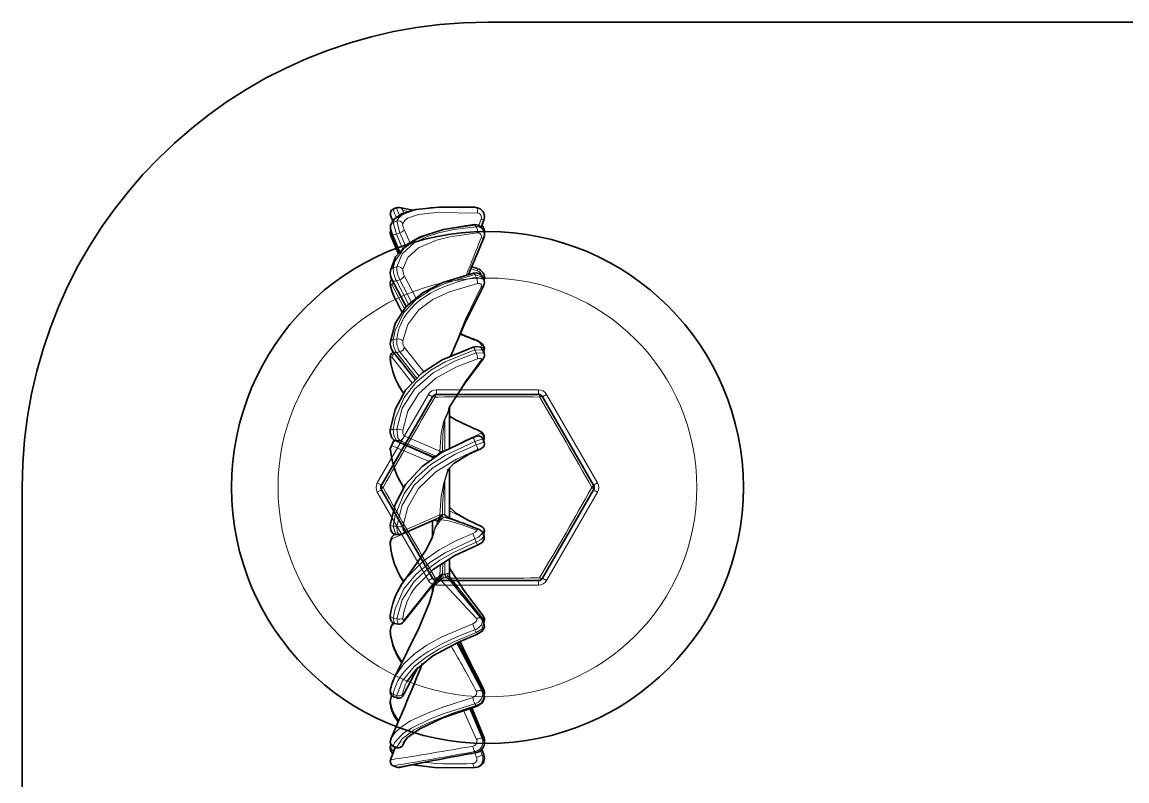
# Model space of a CAD drawing. Extents: x 145 to 857, y 42 to 790.
# Drawn here: x 392.41 to 404.28, y 356.69 to 364.84 of the extents above; entities that cross this region are included whole.
import ezdxf

# ---------------------------------------------------------------- set-up
doc = ezdxf.new("R2010")
doc.units = 0

msp = doc.modelspace()

# ---------------------------------------------------------------- linework, layer by layer
at = {"color": 7, "lineweight": 35}
for p, q in [((453.792, 364.839), (397.412, 364.839)), ((392.412, 359.839), (392.412, 294.079))]:
    msp.add_line(p, q, dxfattribs=at)
at = {"color": 7, "lineweight": 35, "ltscale": 0.001005}
for p, q in [((396.4, 362.831), (396.437, 362.846)), ((396.4, 356.848), (396.437, 356.833))]:
    msp.add_line(p, q, dxfattribs=at)
at = {"color": 7, "lineweight": 35, "ltscale": 0.00365}
msp.add_line((396.466, 362.848), (396.609, 362.818), dxfattribs=at)
at = {"color": 7, "lineweight": 13, "ltscale": 0.001428}
msp.add_line((396.502, 362.818), (396.557, 362.804), dxfattribs=at)
at = {"color": 7, "lineweight": 35, "ltscale": 0.000674667}
for p, q in [((397.303, 362.844), (397.276, 362.849)), ((397.303, 356.834), (397.276, 356.829))]:
    msp.add_line(p, q, dxfattribs=at)
at = {"color": 7, "lineweight": 13, "ltscale": 0.000369635}
msp.add_line((397.292, 362.844), (397.278, 362.849), dxfattribs=at)
at = {"color": 7, "lineweight": 13, "ltscale": 0.000626487}
msp.add_line((397.303, 362.844), (397.278, 362.849), dxfattribs=at)
at = {"color": 7, "lineweight": 13, "ltscale": 0.000619}
msp.add_line((397.292, 362.844), (397.316, 362.839), dxfattribs=at)
at = {"color": 7, "lineweight": 35, "ltscale": 0.000395483}
msp.add_line((397.316, 362.839), (397.301, 362.845), dxfattribs=at)
at = {"color": 7, "lineweight": 13, "ltscale": 0.000859396}
msp.add_line((396.419, 362.731), (396.387, 362.718), dxfattribs=at)
at = {"color": 7, "lineweight": 35, "ltscale": 0.000423181}
msp.add_line((396.393, 362.703), (396.387, 362.718), dxfattribs=at)
at = {"color": 7, "lineweight": 13, "ltscale": 0.000999216}
for p, q in [((396.4, 362.687), (396.437, 362.701)), ((397.292, 360.296), (397.278, 360.334))]:
    msp.add_line(p, q, dxfattribs=at)
at = {"color": 7, "lineweight": 13, "ltscale": 0.003224}
msp.add_line((396.434, 362.562), (396.4, 362.687), dxfattribs=at)
at = {"color": 7, "lineweight": 13, "ltscale": 0.003227}
msp.add_line((396.437, 362.701), (396.471, 362.576), dxfattribs=at)
at = {"color": 7, "lineweight": 13, "ltscale": 0.000554898}
msp.add_line((397.292, 362.64), (397.278, 362.658), dxfattribs=at)
at = {"color": 7, "lineweight": 13, "ltscale": 0.001806}
msp.add_line((397.344, 362.721), (397.318, 362.654), dxfattribs=at)
at = {"color": 7, "lineweight": 13, "ltscale": 0.000781057}
msp.add_line((397.344, 362.721), (397.373, 362.71), dxfattribs=at)
at = {"color": 7, "lineweight": 35, "ltscale": 0.002003}
msp.add_line((397.344, 362.635), (397.373, 362.71), dxfattribs=at)
at = {"color": 7, "lineweight": 35, "ltscale": 0.000627399}
for p, q in [((396.37, 362.558), (396.378, 362.534)), ((396.37, 357.121), (396.378, 357.144))]:
    msp.add_line(p, q, dxfattribs=at)
at = {"color": 7, "lineweight": 13, "ltscale": 0.000491296}
msp.add_line((396.378, 362.534), (396.372, 362.553), dxfattribs=at)
at = {"color": 7, "lineweight": 35, "ltscale": 0.004772}
msp.add_line((396.378, 362.534), (396.453, 362.358), dxfattribs=at)
at = {"color": 7, "lineweight": 35, "ltscale": 0.005026}
msp.add_line((396.466, 362.375), (396.388, 362.56), dxfattribs=at)
at = {"color": 7, "lineweight": 13, "ltscale": 0.00099235}
msp.add_line((396.434, 362.562), (396.471, 362.576), dxfattribs=at)
at = {"color": 7, "lineweight": 13, "ltscale": 0.004174}
msp.add_line((396.499, 362.408), (396.434, 362.562), dxfattribs=at)
at = {"color": 7, "lineweight": 13, "ltscale": 0.003804}
msp.add_line((396.471, 362.576), (396.53, 362.436), dxfattribs=at)
at = {"color": 7, "lineweight": 13, "ltscale": 0.003803}
msp.add_line((396.517, 362.61), (396.577, 362.47), dxfattribs=at)
at = {"color": 7, "lineweight": 35, "ltscale": 0.00055227}
msp.add_line((397.362, 362.613), (397.348, 362.63), dxfattribs=at)
at = {"color": 7, "lineweight": 13, "ltscale": 0.004443}
msp.add_line((396.457, 362.363), (396.387, 362.527), dxfattribs=at)
at = {"color": 7, "lineweight": 35, "ltscale": 0.010645}
msp.add_line((397.21, 362.128), (397.372, 362.522), dxfattribs=at)
at = {"color": 7, "lineweight": 13, "ltscale": 0.000979767}
msp.add_line((396.4, 362.199), (396.437, 362.21), dxfattribs=at)
at = {"color": 7, "lineweight": 13, "ltscale": 0.001851}
msp.add_line((397.235, 362.189), (397.306, 362.167), dxfattribs=at)
at = {"color": 7, "lineweight": 35, "ltscale": 0.001541}
msp.add_line((397.243, 362.208), (397.302, 362.19), dxfattribs=at)
at = {"color": 7, "lineweight": 35, "ltscale": 0.008072}
msp.add_line((396.539, 361.782), (396.389, 362.068), dxfattribs=at)
at = {"color": 7, "lineweight": 13, "ltscale": 0.000971989}
msp.add_line((396.434, 362.059), (396.471, 362.07), dxfattribs=at)
at = {"color": 7, "lineweight": 13, "ltscale": 0.007057}
msp.add_line((396.564, 361.809), (396.434, 362.059), dxfattribs=at)
at = {"color": 7, "lineweight": 13, "ltscale": 0.006597}
msp.add_line((396.471, 362.07), (396.593, 361.836), dxfattribs=at)
at = {"color": 7, "lineweight": 13, "ltscale": 0.00671}
msp.add_line((396.517, 362.115), (396.641, 361.877), dxfattribs=at)
at = {"color": 7, "lineweight": 13, "ltscale": 0.000773163}
msp.add_line((397.292, 362.099), (397.278, 362.126), dxfattribs=at)
at = {"color": 7, "lineweight": 13, "ltscale": 0.00214}
msp.add_line((397.36, 362.1), (397.278, 362.126), dxfattribs=at)
at = {"color": 7, "lineweight": 13, "ltscale": 0.002108}
for p, q in [((397.292, 362.099), (397.373, 362.074)), ((397.362, 361.316), (397.278, 361.319))]:
    msp.add_line(p, q, dxfattribs=at)
at = {"color": 7, "lineweight": 35, "ltscale": 0.000772135}
msp.add_line((397.373, 362.074), (397.359, 362.102), dxfattribs=at)
at = {"color": 7, "lineweight": 13, "ltscale": 0.000243918}
msp.add_line((396.369, 362.022), (396.372, 362.012), dxfattribs=at)
at = {"color": 7, "lineweight": 13, "ltscale": 0.007117}
msp.add_line((396.519, 361.759), (396.387, 362.011), dxfattribs=at)
at = {"color": 7, "lineweight": 35, "ltscale": 0.004014}
msp.add_line((396.419, 361.868), (396.492, 361.725), dxfattribs=at)
at = {"color": 7, "lineweight": 13, "ltscale": 0.000956129}
msp.add_line((396.4, 361.426), (396.437, 361.434), dxfattribs=at)
at = {"color": 7, "lineweight": 13, "ltscale": 0.00846}
msp.add_line((396.517, 361.346), (396.729, 361.082), dxfattribs=at)
at = {"color": 7, "lineweight": 13, "ltscale": 0.000248424}
msp.add_line((397.306, 361.407), (397.305, 361.417), dxfattribs=at)
at = {"color": 7, "lineweight": 13, "ltscale": 0.000271475}
msp.add_line((397.344, 361.353), (397.337, 361.344), dxfattribs=at)
at = {"color": 7, "lineweight": 13, "ltscale": 0.00856}
msp.add_line((396.601, 360.966), (396.387, 361.234), dxfattribs=at)
at = {"color": 7, "lineweight": 35, "ltscale": 0.009608}
msp.add_line((396.634, 361), (396.394, 361.3), dxfattribs=at)
at = {"color": 7, "lineweight": 13, "ltscale": 0.000948626}
msp.add_line((396.434, 361.288), (396.471, 361.295), dxfattribs=at)
at = {"color": 7, "lineweight": 13, "ltscale": 0.008694}
for p, q in [((396.651, 361.016), (396.434, 361.288)), ((397.37, 357.147), (397.235, 357.468))]:
    msp.add_line(p, q, dxfattribs=at)
at = {"color": 7, "lineweight": 13, "ltscale": 0.008201}
msp.add_line((396.471, 361.295), (396.676, 361.039), dxfattribs=at)
at = {"color": 7, "lineweight": 13, "ltscale": 0.000933072}
msp.add_line((397.292, 361.285), (397.278, 361.319), dxfattribs=at)
at = {"color": 7, "lineweight": 13, "ltscale": 0.0021}
msp.add_line((397.292, 361.285), (397.376, 361.281), dxfattribs=at)
at = {"color": 7, "lineweight": 35, "ltscale": 0.000933081}
msp.add_line((397.376, 361.281), (397.362, 361.316), dxfattribs=at)
at = {"color": 7, "lineweight": 13, "ltscale": 0.000203476}
msp.add_line((397.374, 361.298), (397.37, 361.291), dxfattribs=at)
at = {"color": 7, "lineweight": 13, "ltscale": 0.000198975}
msp.add_line((396.368, 361.217), (396.372, 361.21), dxfattribs=at)
at = {"color": 7, "lineweight": 35, "ltscale": 0.000945436}
msp.add_line((396.51, 360.852), (396.489, 360.883), dxfattribs=at)
at = {"color": 7, "lineweight": 13, "ltscale": 0.027424}
for p, q in [((397.96, 360.889), (396.863, 360.889)), ((398.596, 359.889), (398.047, 360.839)), ((396.228, 359.789), (396.777, 358.839)), ((396.863, 358.789), (397.96, 358.789))]:
    msp.add_line(p, q, dxfattribs=at)
at = {"color": 7, "lineweight": 13, "ltscale": 0.00125}
for p, q in [((396.863, 360.889), (396.863, 360.839)), ((397.96, 360.889), (397.96, 360.839)), ((396.777, 360.839), (396.82, 360.814)), ((398.047, 360.839), (398.004, 360.814)), ((398.596, 359.889), (398.552, 359.864)), ((398.596, 359.789), (398.552, 359.814)), ((396.777, 358.839), (396.82, 358.864)), ((398.047, 358.839), (398.004, 358.864)), ((396.863, 358.789), (396.863, 358.839)), ((397.96, 358.789), (397.96, 358.839))]:
    msp.add_line(p, q, dxfattribs=at)
at = {"color": 7, "lineweight": 13, "ltscale": 0.027423}
msp.add_line((396.777, 360.839), (396.228, 359.889), dxfattribs=at)
at = {"color": 7, "lineweight": 35, "ltscale": 0.027424}
for p, q in [((396.82, 360.814), (396.272, 359.864)), ((397.96, 360.839), (396.863, 360.839)), ((398.552, 359.864), (398.004, 360.814)), ((396.272, 359.814), (396.82, 358.864)), ((398.004, 358.864), (398.552, 359.814)), ((396.863, 358.839), (397.96, 358.839))]:
    msp.add_line(p, q, dxfattribs=at)
at = {"color": 7, "lineweight": 13, "ltscale": 0.000750771}
msp.add_line((396.881, 360.811), (396.851, 360.811), dxfattribs=at)
at = {"color": 7, "lineweight": 35, "ltscale": 0.000834494}
msp.add_line((397.011, 360.716), (396.998, 360.685), dxfattribs=at)
at = {"color": 7, "lineweight": 13, "ltscale": 0.00035131}
msp.add_line((397, 360.672), (397.002, 360.686), dxfattribs=at)
at = {"color": 7, "lineweight": 13, "ltscale": 0.010281}
msp.add_line((397, 360.672), (397, 360.261), dxfattribs=at)
at = {"color": 7, "lineweight": 13, "ltscale": 0.000285926}
msp.add_line((397.002, 360.686), (397.003, 360.697), dxfattribs=at)
at = {"color": 7, "lineweight": 35, "ltscale": 0.010885}
msp.add_line((397.003, 360.698), (397.003, 360.262), dxfattribs=at)
at = {"color": 7, "lineweight": 13, "ltscale": 0.000247592}
msp.add_line((396.955, 360.571), (396.953, 360.58), dxfattribs=at)
at = {"color": 7, "lineweight": 13, "ltscale": 0.008352}
msp.add_line((396.955, 360.237), (396.955, 360.571), dxfattribs=at)
at = {"color": 7, "lineweight": 13, "ltscale": 0.000939231}
msp.add_line((396.4, 360.463), (396.437, 360.466), dxfattribs=at)
at = {"color": 7, "lineweight": 13, "ltscale": 0.00538}
msp.add_line((397.344, 360.422), (397.148, 360.332), dxfattribs=at)
at = {"color": 7, "lineweight": 13, "ltscale": 5.12591e-05}
msp.add_line((397.306, 360.457), (397.306, 360.459), dxfattribs=at)
at = {"color": 7, "lineweight": 13, "ltscale": 0.010627}
msp.add_line((396.777, 360.12), (396.387, 360.288), dxfattribs=at)
at = {"color": 7, "lineweight": 35, "ltscale": 0.011066}
msp.add_line((396.819, 360.169), (396.414, 360.346), dxfattribs=at)
at = {"color": 7, "lineweight": 13, "ltscale": 0.000932938}
msp.add_line((396.434, 360.342), (396.471, 360.345), dxfattribs=at)
at = {"color": 7, "lineweight": 13, "ltscale": 0.010741}
msp.add_line((396.827, 360.171), (396.434, 360.342), dxfattribs=at)
at = {"color": 7, "lineweight": 13, "ltscale": 0.010385}
msp.add_line((396.471, 360.345), (396.852, 360.179), dxfattribs=at)
at = {"color": 7, "lineweight": 13, "ltscale": 0.010457}
msp.add_line((396.517, 360.395), (396.901, 360.23), dxfattribs=at)
at = {"color": 7, "lineweight": 35, "ltscale": 0.00099944}
msp.add_line((397.377, 360.324), (397.363, 360.361), dxfattribs=at)
at = {"color": 7, "lineweight": 13, "ltscale": 0.000111007}
msp.add_line((397.37, 360.357), (397.366, 360.355), dxfattribs=at)
at = {"color": 7, "lineweight": 13, "ltscale": 0.000229047}
msp.add_line((397.376, 360.363), (397.37, 360.357), dxfattribs=at)
at = {"color": 7, "lineweight": 35, "ltscale": 0.000477376}
msp.add_line((397.376, 360.363), (397.37, 360.345), dxfattribs=at)
at = {"color": 7, "lineweight": 13, "ltscale": 0.000104956}
msp.add_line((396.368, 360.244), (396.372, 360.242), dxfattribs=at)
at = {"color": 7, "lineweight": 35, "ltscale": 0.000293652}
msp.add_line((396.823, 360.158), (396.819, 360.169), dxfattribs=at)
at = {"color": 7, "lineweight": 13, "ltscale": 0.000432103}
msp.add_line((396.844, 360.177), (396.827, 360.171), dxfattribs=at)
at = {"color": 7, "lineweight": 13, "ltscale": 0.000207301}
msp.add_line((396.844, 360.177), (396.852, 360.179), dxfattribs=at)
at = {"color": 7, "lineweight": 13, "ltscale": 0.000267975}
msp.add_line((396.854, 360.174), (396.844, 360.177), dxfattribs=at)
at = {"color": 7, "lineweight": 13, "ltscale": 0.000188225}
msp.add_line((396.901, 360.23), (396.9, 360.222), dxfattribs=at)
at = {"color": 7, "lineweight": 13, "ltscale": 0.000605574}
msp.add_line((396.923, 360.215), (396.9, 360.222), dxfattribs=at)
at = {"color": 7, "lineweight": 35, "ltscale": 0.000196077}
msp.add_line((396.923, 360.215), (396.928, 360.221), dxfattribs=at)
at = {"color": 7, "lineweight": 35, "ltscale": 0.000117493}
msp.add_line((396.928, 360.226), (396.928, 360.23), dxfattribs=at)
at = {"color": 7, "lineweight": 35, "ltscale": 0.000106812}
msp.add_line((396.928, 360.221), (396.928, 360.226), dxfattribs=at)
at = {"color": 7, "lineweight": 13, "ltscale": 0.000232705}
msp.add_line((396.928, 360.221), (396.936, 360.225), dxfattribs=at)
at = {"color": 7, "lineweight": 13, "ltscale": 0.003695}
msp.add_line((397.344, 360.258), (397.21, 360.194), dxfattribs=at)
at = {"color": 7, "lineweight": 35, "ltscale": 0.003699}
for p, q in [((397.347, 360.259), (397.213, 360.196)), ((397.347, 359.419), (397.213, 359.483))]:
    msp.add_line(p, q, dxfattribs=at)
at = {"color": 7, "lineweight": 35, "ltscale": 5.56946e-05}
msp.add_line((396.823, 360.158), (396.823, 360.156), dxfattribs=at)
at = {"color": 7, "lineweight": 13, "ltscale": 4.58018e-05}
msp.add_line((396.823, 360.158), (396.823, 360.156), dxfattribs=at)
at = {"color": 7, "lineweight": 13, "ltscale": 0.013543}
msp.add_line((397, 360.048), (397, 359.506), dxfattribs=at)
at = {"color": 7, "lineweight": 35, "ltscale": 0.013218}
msp.add_line((397.003, 360.051), (397.003, 359.523), dxfattribs=at)
at = {"color": 7, "lineweight": 13, "ltscale": 0.000191407}
msp.add_line((396.955, 359.915), (396.953, 359.922), dxfattribs=at)
at = {"color": 7, "lineweight": 13, "ltscale": 0.001249}
for p, q in [((396.228, 359.889), (396.272, 359.864)), ((396.228, 359.789), (396.272, 359.814))]:
    msp.add_line(p, q, dxfattribs=at)
at = {"color": 7, "lineweight": 13, "ltscale": 0.009286}
msp.add_line((396.955, 359.543), (396.955, 359.915), dxfattribs=at)
at = {"color": 7, "lineweight": 13, "ltscale": 0.027425}
msp.add_line((398.047, 358.839), (398.596, 359.789), dxfattribs=at)
at = {"color": 7, "lineweight": 13, "ltscale": 0.00068746}
msp.add_line((396.929, 359.549), (396.929, 359.576), dxfattribs=at)
at = {"color": 7, "lineweight": 13, "ltscale": 0.011848}
msp.add_line((396.821, 359.479), (396.387, 359.288), dxfattribs=at)
at = {"color": 7, "lineweight": 35, "ltscale": 0.010312}
msp.add_line((396.491, 359.337), (396.869, 359.501), dxfattribs=at)
at = {"color": 7, "lineweight": 13, "ltscale": 0.01049}
msp.add_line((396.517, 359.377), (396.901, 359.546), dxfattribs=at)
at = {"color": 7, "lineweight": 13, "ltscale": 7.28797e-05}
msp.add_line((396.823, 359.481), (396.821, 359.479), dxfattribs=at)
at = {"color": 7, "lineweight": 13, "ltscale": 0.004324}
msp.add_line((396.821, 359.479), (396.821, 359.306), dxfattribs=at)
at = {"color": 7, "lineweight": 35, "ltscale": 0.004278}
msp.add_line((396.823, 359.481), (396.823, 359.31), dxfattribs=at)
at = {"color": 7, "lineweight": 13, "ltscale": 0.004177}
msp.add_line((396.826, 359.483), (396.826, 359.316), dxfattribs=at)
at = {"color": 7, "lineweight": 13, "ltscale": 0.000407916}
msp.add_line((396.855, 359.48), (396.841, 359.489), dxfattribs=at)
at = {"color": 7, "lineweight": 13, "ltscale": 0.000347523}
msp.add_line((396.855, 359.48), (396.851, 359.494), dxfattribs=at)
at = {"color": 7, "lineweight": 13, "ltscale": 0.000432369}
msp.add_line((396.871, 359.474), (396.855, 359.48), dxfattribs=at)
at = {"color": 7, "lineweight": 13, "ltscale": 0.000430747}
msp.add_line((396.88, 359.508), (396.865, 359.5), dxfattribs=at)
at = {"color": 7, "lineweight": 13, "ltscale": 0.001405}
msp.add_line((396.871, 359.436), (396.903, 359.482), dxfattribs=at)
at = {"color": 7, "lineweight": 13, "ltscale": 0.000605774}
msp.add_line((396.871, 359.474), (396.871, 359.45), dxfattribs=at)
at = {"color": 7, "lineweight": 13, "ltscale": 0.000103067}
msp.add_line((396.871, 359.474), (396.875, 359.473), dxfattribs=at)
at = {"color": 7, "lineweight": 13, "ltscale": 0.000611845}
msp.add_line((396.871, 359.45), (396.879, 359.473), dxfattribs=at)
at = {"color": 7, "lineweight": 13, "ltscale": 0.000341798}
msp.add_line((396.871, 359.45), (396.871, 359.436), dxfattribs=at)
at = {"color": 7, "lineweight": 13, "ltscale": 9.53705e-05}
msp.add_line((396.879, 359.473), (396.875, 359.473), dxfattribs=at)
at = {"color": 7, "lineweight": 35, "ltscale": 0.000663224}
msp.add_line((396.893, 359.496), (396.879, 359.473), dxfattribs=at)
at = {"color": 7, "lineweight": 13, "ltscale": 0.000449459}
msp.add_line((396.893, 359.496), (396.88, 359.508), dxfattribs=at)
at = {"color": 7, "lineweight": 35, "ltscale": 0.00022967}
msp.add_line((396.893, 359.496), (396.898, 359.504), dxfattribs=at)
at = {"color": 7, "lineweight": 35, "ltscale": 0.000377645}
msp.add_line((396.907, 359.517), (396.898, 359.504), dxfattribs=at)
at = {"color": 7, "lineweight": 13, "ltscale": 0.000428745}
msp.add_line((396.898, 359.504), (396.909, 359.491), dxfattribs=at)
at = {"color": 7, "lineweight": 13, "ltscale": 0.000192014}
msp.add_line((396.901, 359.546), (396.9, 359.539), dxfattribs=at)
at = {"color": 7, "lineweight": 13, "ltscale": 0.000574583}
msp.add_line((396.923, 359.537), (396.9, 359.539), dxfattribs=at)
at = {"color": 7, "lineweight": 13, "ltscale": 0.000683704}
msp.add_line((396.929, 359.549), (396.901, 359.546), dxfattribs=at)
at = {"color": 7, "lineweight": 13, "ltscale": 0.000257942}
msp.add_line((396.903, 359.482), (396.909, 359.491), dxfattribs=at)
at = {"color": 7, "lineweight": 35, "ltscale": 0.000665103}
msp.add_line((396.923, 359.537), (396.907, 359.517), dxfattribs=at)
at = {"color": 7, "lineweight": 13, "ltscale": 0.000487671}
msp.add_line((396.907, 359.517), (396.919, 359.501), dxfattribs=at)
at = {"color": 7, "lineweight": 13, "ltscale": 0.00034535}
msp.add_line((396.909, 359.491), (396.919, 359.501), dxfattribs=at)
at = {"color": 7, "lineweight": 35, "ltscale": 0.000199747}
msp.add_line((396.923, 359.537), (396.928, 359.544), dxfattribs=at)
at = {"color": 7, "lineweight": 35, "ltscale": 0.000108337}
msp.add_line((396.928, 359.544), (396.928, 359.549), dxfattribs=at)
at = {"color": 7, "lineweight": 13, "ltscale": 0.000841533}
msp.add_line((396.928, 359.544), (396.938, 359.512), dxfattribs=at)
at = {"color": 7, "lineweight": 13, "ltscale": 0.000137757}
msp.add_line((396.955, 359.543), (396.96, 359.54), dxfattribs=at)
at = {"color": 7, "lineweight": 13, "ltscale": 0.000566556}
msp.add_line((396.96, 359.54), (396.979, 359.528), dxfattribs=at)
at = {"color": 7, "lineweight": 13, "ltscale": 0.000342978}
msp.add_line((397, 359.506), (396.993, 359.518), dxfattribs=at)
at = {"color": 7, "lineweight": 35, "ltscale": 0.000431824}
msp.add_line((397.003, 359.523), (397.003, 359.505), dxfattribs=at)
at = {"color": 7, "lineweight": 13, "ltscale": 0.000937521}
msp.add_line((396.4, 359.424), (396.437, 359.422), dxfattribs=at)
at = {"color": 7, "lineweight": 13, "ltscale": 0.002317}
msp.add_line((396.426, 359.335), (396.4, 359.424), dxfattribs=at)
at = {"color": 7, "lineweight": 35, "ltscale": 0.000162993}
msp.add_line((396.42, 359.335), (396.414, 359.333), dxfattribs=at)
at = {"color": 7, "lineweight": 35, "ltscale": 0.000923752}
msp.add_line((396.427, 359.335), (396.464, 359.332), dxfattribs=at)
at = {"color": 7, "lineweight": 13, "ltscale": 0.001549}
msp.add_line((397.278, 359.288), (397.256, 359.346), dxfattribs=at)
at = {"color": 7, "lineweight": 13, "ltscale": 0.000421961}
msp.add_line((397.37, 359.359), (397.354, 359.366), dxfattribs=at)
at = {"color": 7, "lineweight": 35, "ltscale": 0.000960116}
msp.add_line((397.376, 359.316), (397.363, 359.352), dxfattribs=at)
at = {"color": 7, "lineweight": 13, "ltscale": 0.000345216}
msp.add_line((397.37, 359.359), (397.365, 359.346), dxfattribs=at)
at = {"color": 7, "lineweight": 13, "ltscale": 0.000213412}
msp.add_line((397.377, 359.355), (397.37, 359.359), dxfattribs=at)
at = {"color": 7, "lineweight": 35, "ltscale": 0.000540622}
msp.add_line((397.377, 359.355), (397.37, 359.335), dxfattribs=at)
at = {"color": 7, "lineweight": 13, "ltscale": 0.000133645}
msp.add_line((396.368, 359.221), (396.372, 359.225), dxfattribs=at)
at = {"color": 7, "lineweight": 13, "ltscale": 0.000960016}
msp.add_line((397.292, 359.253), (397.278, 359.288), dxfattribs=at)
at = {"color": 7, "lineweight": 13, "ltscale": 0.000900414}
msp.add_line((397.306, 359.219), (397.292, 359.253), dxfattribs=at)
at = {"color": 7, "lineweight": 13, "ltscale": 0.002903}
msp.add_line((396.901, 358.898), (396.907, 359.014), dxfattribs=at)
at = {"color": 7, "lineweight": 13, "ltscale": 0.002486}
msp.add_line((396.929, 358.931), (396.932, 359.03), dxfattribs=at)
at = {"color": 7, "lineweight": 13, "ltscale": 0.003419}
msp.add_line((396.955, 358.908), (396.955, 359.045), dxfattribs=at)
at = {"color": 7, "lineweight": 13, "ltscale": 0.004079}
msp.add_line((397, 359.072), (397, 358.909), dxfattribs=at)
at = {"color": 7, "lineweight": 35, "ltscale": 0.003647}
msp.add_line((397.003, 359.073), (397.003, 358.928), dxfattribs=at)
at = {"color": 7, "lineweight": 35, "ltscale": 0.000523003}
msp.add_line((397.011, 358.962), (397.003, 358.981), dxfattribs=at)
at = {"color": 7, "lineweight": 13, "ltscale": 0.000437092}
msp.add_line((397.011, 358.962), (397.004, 358.978), dxfattribs=at)
at = {"color": 7, "lineweight": 35, "ltscale": 0.002024}
msp.add_line((396.535, 358.862), (396.489, 358.795), dxfattribs=at)
at = {"color": 7, "lineweight": 35, "ltscale": 0.01531}
msp.add_line((396.51, 358.395), (396.892, 358.874), dxfattribs=at)
at = {"color": 7, "lineweight": 13, "ltscale": 0.015423}
msp.add_line((396.517, 358.415), (396.901, 358.898), dxfattribs=at)
at = {"color": 7, "lineweight": 13, "ltscale": 0.00025201}
msp.add_line((396.893, 358.859), (396.885, 358.865), dxfattribs=at)
at = {"color": 7, "lineweight": 35, "ltscale": 0.000200634}
msp.add_line((396.893, 358.86), (396.898, 358.867), dxfattribs=at)
at = {"color": 7, "lineweight": 35, "ltscale": 0.000345433}
msp.add_line((396.907, 358.877), (396.898, 358.867), dxfattribs=at)
at = {"color": 7, "lineweight": 13, "ltscale": 0.000172325}
msp.add_line((396.901, 358.898), (396.9, 358.891), dxfattribs=at)
at = {"color": 7, "lineweight": 35, "ltscale": 0.000634548}
msp.add_line((396.923, 358.897), (396.907, 358.877), dxfattribs=at)
at = {"color": 7, "lineweight": 13, "ltscale": 0.000304673}
msp.add_line((396.909, 358.848), (396.919, 358.856), dxfattribs=at)
at = {"color": 7, "lineweight": 35, "ltscale": 0.000187668}
msp.add_line((396.923, 358.897), (396.928, 358.902), dxfattribs=at)
at = {"color": 7, "lineweight": 35, "ltscale": 0.000154114}
msp.add_line((396.928, 358.907), (396.928, 358.913), dxfattribs=at)
at = {"color": 7, "lineweight": 35, "ltscale": 9.53674e-05}
msp.add_line((396.928, 358.903), (396.928, 358.907), dxfattribs=at)
at = {"color": 7, "lineweight": 13, "ltscale": 0.000458567}
msp.add_line((396.929, 358.913), (396.929, 358.931), dxfattribs=at)
at = {"color": 7, "lineweight": 13, "ltscale": 0.000116772}
msp.add_line((396.955, 358.908), (396.96, 358.909), dxfattribs=at)
at = {"color": 7, "lineweight": 13, "ltscale": 0.000494823}
msp.add_line((396.96, 358.909), (396.979, 358.913), dxfattribs=at)
at = {"color": 7, "lineweight": 13, "ltscale": 6.37408e-05}
msp.add_line((396.971, 358.875), (396.972, 358.877), dxfattribs=at)
at = {"color": 7, "lineweight": 13, "ltscale": 0.000516212}
msp.add_line((396.972, 358.877), (396.993, 358.882), dxfattribs=at)
at = {"color": 7, "lineweight": 13, "ltscale": 0.000217315}
msp.add_line((397, 358.909), (396.993, 358.913), dxfattribs=at)
at = {"color": 7, "lineweight": 13, "ltscale": 0.000202012}
msp.add_line((396.993, 358.882), (396.999, 358.887), dxfattribs=at)
at = {"color": 7, "lineweight": 13, "ltscale": 8.26584e-05}
msp.add_line((397.002, 358.886), (396.999, 358.887), dxfattribs=at)
at = {"color": 7, "lineweight": 13, "ltscale": 0.014865}
msp.add_line((397.37, 358.42), (397.002, 358.887), dxfattribs=at)
at = {"color": 7, "lineweight": 13, "ltscale": 4.8852e-05}
msp.add_line((397.003, 358.885), (397.002, 358.886), dxfattribs=at)
at = {"color": 7, "lineweight": 35, "ltscale": 0.001057}
msp.add_line((397.003, 358.928), (397.003, 358.885), dxfattribs=at)
at = {"color": 7, "lineweight": 13, "ltscale": 0.000750001}
msp.add_line((397.943, 358.867), (397.973, 358.868), dxfattribs=at)
at = {"color": 7, "lineweight": 13, "ltscale": 0.002006}
msp.add_line((396.821, 358.786), (396.822, 358.706), dxfattribs=at)
at = {"color": 7, "lineweight": 35, "ltscale": 0.001897}
msp.add_line((396.823, 358.787), (396.823, 358.711), dxfattribs=at)
at = {"color": 7, "lineweight": 13, "ltscale": 0.000791498}
msp.add_line((396.824, 358.714), (396.826, 358.745), dxfattribs=at)
at = {"color": 7, "lineweight": 13, "ltscale": 0.001141}
msp.add_line((396.826, 358.791), (396.826, 358.745), dxfattribs=at)
at = {"color": 7, "lineweight": 13, "ltscale": 0.000527191}
msp.add_line((396.871, 358.847), (396.871, 358.826), dxfattribs=at)
at = {"color": 7, "lineweight": 13, "ltscale": 0.000126201}
msp.add_line((396.871, 358.847), (396.875, 358.844), dxfattribs=at)
at = {"color": 7, "lineweight": 13, "ltscale": 0.00046008}
msp.add_line((396.871, 358.826), (396.879, 358.843), dxfattribs=at)
at = {"color": 7, "lineweight": 13, "ltscale": 0.000378419}
msp.add_line((396.871, 358.826), (396.871, 358.811), dxfattribs=at)
at = {"color": 7, "lineweight": 13, "ltscale": 0.000101103}
msp.add_line((396.879, 358.843), (396.875, 358.844), dxfattribs=at)
at = {"color": 7, "lineweight": 13, "ltscale": 0.000227821}
msp.add_line((396.903, 358.841), (396.909, 358.848), dxfattribs=at)
at = {"color": 7, "lineweight": 13, "ltscale": 0.014236}
msp.add_line((396.909, 358.848), (397.295, 358.43), dxfattribs=at)
at = {"color": 7, "lineweight": 35, "ltscale": 0.009516}
msp.add_line((397.11, 358.718), (397.351, 358.424), dxfattribs=at)
at = {"color": 7, "lineweight": 13, "ltscale": 0.000830128}
msp.add_line((396.408, 358.381), (396.387, 358.355), dxfattribs=at)
at = {"color": 7, "lineweight": 35, "ltscale": 0.000198745}
msp.add_line((396.399, 358.384), (396.394, 358.378), dxfattribs=at)
at = {"color": 7, "lineweight": 13, "ltscale": 0.000951874}
msp.add_line((396.4, 358.435), (396.437, 358.428), dxfattribs=at)
at = {"color": 7, "lineweight": 13, "ltscale": 0.001444}
msp.add_line((396.414, 358.379), (396.4, 358.435), dxfattribs=at)
at = {"color": 7, "lineweight": 35, "ltscale": 0.000950871}
msp.add_line((396.414, 358.379), (396.452, 358.372), dxfattribs=at)
at = {"color": 7, "lineweight": 13, "ltscale": 0.001454}
msp.add_line((396.437, 358.428), (396.452, 358.372), dxfattribs=at)
at = {"color": 7, "lineweight": 35, "ltscale": 0.00041415}
msp.add_line((397.351, 358.424), (397.36, 358.41), dxfattribs=at)
at = {"color": 7, "lineweight": 35, "ltscale": 0.000822419}
msp.add_line((397.374, 358.38), (397.36, 358.41), dxfattribs=at)
at = {"color": 7, "lineweight": 13, "ltscale": 0.000435655}
msp.add_line((397.37, 358.42), (397.363, 358.404), dxfattribs=at)
at = {"color": 7, "lineweight": 35, "ltscale": 0.000306869}
msp.add_line((397.376, 358.398), (397.372, 358.386), dxfattribs=at)
at = {"color": 7, "lineweight": 13, "ltscale": 0.000822539}
msp.add_line((397.292, 358.28), (397.278, 358.309), dxfattribs=at)
at = {"color": 7, "lineweight": 13, "ltscale": 0.014736}
msp.add_line((397.078, 358.168), (397.356, 357.648), dxfattribs=at)
at = {"color": 7, "lineweight": 13, "ltscale": 0.014786}
msp.add_line((397.37, 357.652), (397.1, 358.178), dxfattribs=at)
at = {"color": 7, "lineweight": 35, "ltscale": 0.008068}
msp.add_line((396.515, 357.617), (396.664, 357.903), dxfattribs=at)
at = {"color": 7, "lineweight": 13, "ltscale": 0.00775}
msp.add_line((396.517, 357.625), (396.66, 357.9), dxfattribs=at)
at = {"color": 7, "lineweight": 13, "ltscale": 0.000975159}
msp.add_line((396.4, 357.615), (396.437, 357.604), dxfattribs=at)
at = {"color": 7, "lineweight": 35, "ltscale": 0.0009744}
msp.add_line((396.405, 357.588), (396.443, 357.577), dxfattribs=at)
at = {"color": 7, "lineweight": 13, "ltscale": 0.000706996}
msp.add_line((396.437, 357.604), (396.443, 357.577), dxfattribs=at)
at = {"color": 7, "lineweight": 13, "ltscale": 0.000195992}
msp.add_line((396.517, 357.625), (396.515, 357.617), dxfattribs=at)
at = {"color": 7, "lineweight": 13, "ltscale": 0.000625708}
msp.add_line((397.37, 357.627), (397.356, 357.648), dxfattribs=at)
at = {"color": 7, "lineweight": 13, "ltscale": 0.000349743}
msp.add_line((397.37, 357.652), (397.363, 357.639), dxfattribs=at)
at = {"color": 7, "lineweight": 13, "ltscale": 0.008554}
msp.add_line((397.156, 357.443), (397.295, 357.13), dxfattribs=at)
at = {"color": 7, "lineweight": 13, "ltscale": 0.008698}
msp.add_line((397.218, 357.463), (397.356, 357.143), dxfattribs=at)
at = {"color": 7, "lineweight": 13, "ltscale": 0.009005}
msp.add_line((397.37, 357.134), (397.23, 357.466), dxfattribs=at)
at = {"color": 7, "lineweight": 35, "ltscale": 0.009094}
msp.add_line((397.233, 357.467), (397.372, 357.131), dxfattribs=at)
at = {"color": 7, "lineweight": 35, "ltscale": 0.008484}
msp.add_line((397.243, 357.47), (397.372, 357.157), dxfattribs=at)
at = {"color": 7, "lineweight": 13, "ltscale": 0.000614158}
msp.add_line((397.292, 357.495), (397.278, 357.515), dxfattribs=at)
at = {"color": 7, "lineweight": 13, "ltscale": 0.000408825}
msp.add_line((396.502, 357.074), (396.507, 357.09), dxfattribs=at)
at = {"color": 7, "lineweight": 13, "ltscale": 0.000407428}
msp.add_line((396.517, 357.102), (396.524, 357.117), dxfattribs=at)
at = {"color": 7, "lineweight": 35, "ltscale": 0.000469339}
msp.add_line((396.517, 357.1), (396.524, 357.117), dxfattribs=at)
at = {"color": 7, "lineweight": 13, "ltscale": 0.000412531}
msp.add_line((397.37, 357.134), (397.356, 357.143), dxfattribs=at)
at = {"color": 7, "lineweight": 13, "ltscale": 0.000102032}
msp.add_line((397.372, 357.131), (397.37, 357.134), dxfattribs=at)
at = {"color": 7, "lineweight": 13, "ltscale": 0.002361}
msp.add_line((396.422, 357.048), (396.387, 356.96), dxfattribs=at)
at = {"color": 7, "lineweight": 35, "ltscale": 0.002361}
msp.add_line((396.422, 357.048), (396.387, 356.96), dxfattribs=at)
at = {"color": 7, "lineweight": 13, "ltscale": 0.000996051}
msp.add_line((396.4, 357.064), (396.437, 357.05), dxfattribs=at)
at = {"color": 7, "lineweight": 13, "ltscale": 0.000197217}
msp.add_line((396.4, 357.056), (396.4, 357.064), dxfattribs=at)
at = {"color": 7, "lineweight": 35, "ltscale": 0.000995477}
msp.add_line((396.4, 357.056), (396.438, 357.042), dxfattribs=at)
at = {"color": 7, "lineweight": 13, "ltscale": 0.00020166}
msp.add_line((396.437, 357.05), (396.438, 357.042), dxfattribs=at)
at = {"color": 7, "lineweight": 13, "ltscale": 0.001315}
msp.add_line((397.275, 356.988), (397.295, 356.939), dxfattribs=at)
at = {"color": 7, "lineweight": 13, "ltscale": 0.000404853}
msp.add_line((397.292, 356.993), (397.278, 357.001), dxfattribs=at)
at = {"color": 7, "lineweight": 13, "ltscale": 0.000119102}
msp.add_line((397.297, 356.992), (397.292, 356.993), dxfattribs=at)
at = {"color": 7, "lineweight": 13, "ltscale": 0.001633}
msp.add_line((397.356, 356.963), (397.295, 356.939), dxfattribs=at)
at = {"color": 7, "lineweight": 13, "ltscale": 0.001243}
msp.add_line((397.337, 357.009), (397.356, 356.963), dxfattribs=at)
at = {"color": 7, "lineweight": 13, "ltscale": 0.001404}
msp.add_line((397.37, 356.968), (397.349, 357.02), dxfattribs=at)
at = {"color": 7, "lineweight": 35, "ltscale": 0.00144}
msp.add_line((397.352, 357.022), (397.373, 356.969), dxfattribs=at)
at = {"color": 7, "lineweight": 13, "ltscale": 0.000363993}
msp.add_line((397.37, 356.968), (397.356, 356.963), dxfattribs=at)
at = {"color": 7, "lineweight": 13, "ltscale": 8.46863e-05}
msp.add_line((397.373, 356.969), (397.37, 356.968), dxfattribs=at)
at = {"color": 7, "lineweight": 13, "ltscale": 0.001005}
msp.add_line((396.4, 356.848), (396.437, 356.833), dxfattribs=at)
at = {"color": 7, "lineweight": 35, "ltscale": 0.000395231}
msp.add_line((397.316, 356.839), (397.301, 356.834), dxfattribs=at)
at = {"color": 7, "lineweight": 35}
for points in [[(396.4, 362.831), (396.379, 362.815), (396.368, 362.78), (396.378, 362.743), (396.387, 362.718)], [(397.276, 362.849), (396.895, 362.852), (396.642, 362.825), (396.49, 362.778), (396.406, 362.719), (396.37, 362.657)], [(397.269, 362.663), (396.94, 362.612), (396.682, 362.528), (396.543, 362.446), (396.424, 362.317), (396.369, 362.169)], [(396.37, 362.657), (396.369, 362.618), (396.388, 362.559)], [(397.263, 362.14), (396.932, 362.04), (396.717, 361.931), (396.536, 361.779), (396.421, 361.6), (396.369, 361.407)], [(397.02, 361.254), (397.162, 361.586), (397.371, 362.006)], [(397.259, 361.346), (396.927, 361.209), (396.712, 361.069), (396.533, 360.885), (396.42, 360.677), (396.368, 360.457)], [(397.362, 361.316), (397.334, 361.346), (397.294, 361.353), (397.259, 361.346)], [(397.305, 361.417), (397.362, 361.375), (397.379, 361.336), (397.374, 361.298)], [(397.011, 360.716), (397.164, 360.954), (397.366, 361.221)], [(396.415, 360.345), (396.384, 360.372), (396.368, 360.427), (396.368, 360.457)], [(397.306, 360.459), (397.355, 360.431), (397.378, 360.395), (397.376, 360.363)], [(397.256, 360.376), (396.925, 360.219), (396.711, 360.066), (396.533, 359.871), (396.419, 359.657), (396.368, 359.434)], [(396.42, 360.343), (396.404, 360.337), (396.368, 360.254), (396.368, 360.244)], [(397.363, 360.361), (397.348, 360.382), (397.321, 360.394), (397.286, 360.387), (397.256, 360.376)], [(397.21, 360.194), (397.054, 360.1), (396.993, 360.037), (396.984, 360.018)], [(397.21, 359.484), (397.078, 359.561), (397.003, 359.627)], [(396.426, 359.335), (396.396, 359.346), (396.374, 359.377), (396.368, 359.434)], [(396.415, 359.333), (396.384, 359.306), (396.368, 359.251), (396.368, 359.221)], [(396.535, 358.862), (396.745, 359.158), (396.815, 359.291), (396.837, 359.358)], [(396.646, 358.776), (396.829, 358.956), (397.063, 359.107), (397.306, 359.219)], [(397.306, 359.219), (397.355, 359.248), (397.378, 359.283), (397.376, 359.316)], [(397.011, 358.962), (397.164, 358.725), (397.366, 358.458)], [(396.419, 357.811), (396.675, 358.328), (396.789, 358.602), (396.83, 358.74)], [(396.414, 358.379), (396.381, 358.399), (396.368, 358.434), (396.368, 358.461)], [(397.305, 358.262), (397.362, 358.303), (397.379, 358.343), (397.374, 358.38)], [(396.544, 357.747), (396.638, 357.877), (396.825, 358.03), (397.101, 358.178), (397.305, 358.262)], [(397.302, 357.488), (397.359, 357.527), (397.38, 357.578), (397.371, 357.625)], [(396.507, 357.09), (396.552, 357.151), (396.684, 357.247), (396.934, 357.364), (397.302, 357.488)], [(396.517, 357.1), (396.498, 357.063), (396.487, 357.051), (396.461, 357.04), (396.438, 357.042)], [(396.4, 356.848), (396.379, 356.863), (396.368, 356.899), (396.378, 356.935), (396.387, 356.96)], [(397.276, 356.829), (396.871, 356.827), (396.609, 356.86)]]:
    msp.add_lwpolyline(points, dxfattribs=at)
at = {"color": 7, "lineweight": 13}
for points in [[(397.278, 362.849), (396.959, 362.854), (396.801, 362.846), (396.594, 362.814), (396.511, 362.787), (396.417, 362.72), (396.4, 362.687)], [(396.437, 362.701), (396.459, 362.737), (396.496, 362.768), (396.624, 362.817), (396.792, 362.842), (397.165, 362.849), (397.292, 362.844)], [(396.502, 362.672), (396.521, 362.704), (396.554, 362.731), (396.671, 362.772), (396.865, 362.794), (397.306, 362.788)], [(397.278, 362.658), (396.958, 362.61), (396.801, 362.568), (396.642, 362.5), (396.513, 362.407), (396.418, 362.267), (396.4, 362.199)], [(396.387, 362.527), (396.377, 362.549), (396.373, 362.555), (396.372, 362.556), (396.371, 362.555), (396.372, 362.553)], [(396.437, 362.21), (396.496, 362.349), (396.626, 362.466), (396.756, 362.531), (396.902, 362.578), (397.053, 362.61), (397.292, 362.64)], [(396.502, 362.184), (396.555, 362.31), (396.672, 362.414), (396.863, 362.497), (397.008, 362.533), (397.306, 362.574)], [(397.278, 362.126), (396.958, 362.032), (396.803, 361.961), (396.642, 361.854), (396.515, 361.72), (396.419, 361.524), (396.4, 361.426)], [(396.387, 362.011), (396.379, 362.024), (396.376, 362.026), (396.375, 362.027), (396.374, 362.027), (396.373, 362.026), (396.372, 362.025), (396.371, 362.02), (396.372, 362.012)], [(396.502, 361.414), (396.555, 361.59), (396.673, 361.746), (396.826, 361.858), (397.004, 361.942), (397.306, 362.029)], [(397.344, 361.994), (397.176, 361.647), (397.018, 361.254)], [(397.306, 362.029), (397.328, 362.03), (397.337, 362.026), (397.344, 362.02), (397.347, 362.006), (397.344, 361.994)], [(397.306, 361.407), (397.327, 361.395), (397.342, 361.38), (397.347, 361.364), (397.344, 361.353)], [(396.387, 361.234), (396.382, 361.238), (396.38, 361.239), (396.376, 361.239), (396.374, 361.236), (396.371, 361.226), (396.372, 361.21)], [(397.278, 361.319), (396.958, 361.189), (396.804, 361.098), (396.643, 360.966), (396.516, 360.807), (396.42, 360.578), (396.4, 360.463)], [(396.437, 360.466), (396.496, 360.69), (396.627, 360.895), (396.827, 361.069), (397.059, 361.197), (397.292, 361.285)], [(396.502, 360.453), (396.555, 360.659), (396.673, 360.848), (396.859, 361.012), (397.079, 361.134), (397.306, 361.221)], [(397.344, 361.208), (397.171, 360.974), (397.011, 360.716)], [(397.306, 361.221), (397.328, 361.225), (397.337, 361.225), (397.344, 361.223), (397.346, 361.221), (397.347, 361.218), (397.347, 361.215), (397.344, 361.208)], [(396.901, 360.23), (396.914, 360.421), (396.943, 360.556), (396.953, 360.58)], [(396.434, 360.342), (396.405, 360.396), (396.4, 360.463)], [(396.437, 360.466), (396.45, 360.373), (396.471, 360.345)], [(396.502, 360.453), (396.504, 360.418), (396.509, 360.404), (396.514, 360.397), (396.517, 360.395)], [(397.306, 360.457), (397.336, 360.44), (397.345, 360.432), (397.347, 360.427), (397.347, 360.425), (397.345, 360.423), (397.344, 360.422)], [(396.387, 360.288), (396.383, 360.288), (396.381, 360.288), (396.377, 360.283), (396.373, 360.274), (396.372, 360.242)], [(397.278, 360.334), (396.957, 360.184), (396.804, 360.084), (396.643, 359.942), (396.516, 359.775), (396.42, 359.54), (396.4, 359.424)], [(396.437, 359.422), (396.496, 359.649), (396.626, 359.863), (396.826, 360.05), (397.058, 360.193), (397.292, 360.296)], [(396.502, 359.419), (396.555, 359.629), (396.672, 359.827), (396.858, 360.006), (397.078, 360.144), (397.306, 360.246)], [(397.306, 360.246), (397.342, 360.258), (397.346, 360.259), (397.347, 360.26), (397.344, 360.258)], [(396.901, 359.546), (396.914, 359.742), (396.943, 359.89), (396.953, 359.922)], [(397.21, 359.484), (397.034, 359.575), (397.004, 359.588)], [(396.871, 359.45), (396.847, 359.407), (396.826, 359.316)], [(396.909, 359.491), (396.984, 359.483), (397.141, 359.439), (397.295, 359.382)], [(396.437, 359.422), (396.443, 359.357), (396.464, 359.332)], [(396.502, 359.419), (396.503, 359.391), (396.507, 359.382), (396.511, 359.378), (396.513, 359.377), (396.517, 359.377)], [(397.256, 359.346), (397.074, 359.266), (396.894, 359.169), (396.724, 359.051), (396.535, 358.862)], [(397.295, 359.382), (397.298, 359.379), (397.299, 359.377), (397.298, 359.373), (397.294, 359.368), (397.279, 359.357), (397.256, 359.346)], [(397.363, 359.352), (397.316, 359.306), (397.278, 359.288)], [(396.387, 359.288), (396.383, 359.285), (396.377, 359.273), (396.372, 359.225)], [(397.278, 359.288), (396.958, 359.137), (396.804, 359.039), (396.643, 358.905), (396.515, 358.749), (396.42, 358.536), (396.4, 358.435)], [(396.437, 358.428), (396.496, 358.631), (396.625, 358.827), (396.753, 358.951), (396.9, 359.057), (397.055, 359.145), (397.292, 359.253)], [(397.292, 359.253), (397.346, 359.279), (397.376, 359.316)], [(396.871, 358.826), (396.86, 358.821), (396.847, 358.807), (396.838, 358.789), (396.826, 358.745)], [(396.871, 358.811), (396.862, 358.808), (396.85, 358.795), (396.841, 358.78), (396.83, 358.74)], [(396.502, 358.435), (396.502, 358.416), (396.505, 358.411), (396.507, 358.409), (396.51, 358.409), (396.514, 358.412), (396.517, 358.415)], [(397.295, 358.43), (397.298, 358.422), (397.298, 358.414), (397.295, 358.406), (397.282, 358.39), (397.256, 358.375)], [(397.36, 358.41), (397.348, 358.358), (397.297, 358.318), (397.278, 358.309)], [(397.292, 358.28), (397.353, 358.317), (397.374, 358.38)], [(397.256, 358.375), (396.922, 358.233), (396.76, 358.143), (396.627, 358.05), (396.514, 357.945), (396.419, 357.811)], [(396.437, 357.604), (396.495, 357.759), (396.624, 357.914), (396.753, 358.016), (396.898, 358.105), (397.051, 358.181), (397.292, 358.28)], [(397.256, 357.581), (396.945, 357.483), (396.792, 357.426), (396.587, 357.33), (396.502, 357.278), (396.423, 357.211), (396.378, 357.144)], [(396.502, 357.621), (396.501, 357.612), (396.502, 357.61), (396.503, 357.608), (396.504, 357.608), (396.506, 357.609), (396.51, 357.613), (396.517, 357.625)], [(397.295, 357.648), (397.299, 357.633), (397.296, 357.618), (397.274, 357.59), (397.256, 357.581)], [(397.356, 357.648), (397.363, 357.619), (397.352, 357.573), (397.315, 357.532), (397.278, 357.515)], [(397.292, 357.495), (397.343, 357.524), (397.372, 357.569), (397.374, 357.616), (397.37, 357.627)], [(397.278, 357.515), (396.959, 357.413), (396.801, 357.353), (396.595, 357.254), (396.511, 357.2), (396.417, 357.103), (396.4, 357.064)], [(396.437, 357.05), (396.495, 357.139), (396.623, 357.234), (396.752, 357.301), (397.047, 357.418), (397.292, 357.495)], [(396.502, 357.074), (396.501, 357.072), (396.501, 357.071), (396.503, 357.072), (396.505, 357.076), (396.517, 357.102)]]:
    msp.add_lwpolyline(points, dxfattribs=at)
at = {"color": 7, "lineweight": 35}
msp.add_circle((397.412, 359.839), 2.75, dxfattribs=at)
at = {"color": 7, "lineweight": 13}
msp.add_circle((397.412, 359.839), 2.25, dxfattribs=at)
at = {"color": 7, "lineweight": 35}
for centre, radius, start, end in [((397.412, 359.839), 5, 90, 180), ((396.455, 362.798), 0.0508, 81.5755, 111.3182), ((397.282, 362.748), 0.0982, 337.3327, 70.136), ((397.279, 362.574), 0.0887, 39.1299, 96.3284), ((397.276, 362.585), 0.104, 352.6142, 43.3109), ((396.42, 362.574), 0.0524, 151.7287, 197.8394), ((397.29, 362.558), 0.0899, 336.0515, 37.3811), ((397.277, 362.09), 0.103, 346.5837, 75.8332), ((396.428, 362.036), 0.0606, 135.9922, 193.6051), ((396.552, 362.154), 0.184, 175.2992, 208.0207), ((397.288, 362.061), 0.0825, 28.6081, 107.1827), ((397.304, 362.042), 0.0756, 331.4512, 25.1422), ((396.871, 362.102), 0.509, 189.1172, 207.4316), ((398.467, 364.56), 3.351, 246.2587, 249.7163), ((396.526, 361.387), 0.158, 173.0053, 213.5852), ((396.439, 361.235), 0.0718, 123.7061, 194.2712), ((397.319, 361.26), 0.0606, 320.0361, 20.2831), ((397.147, 361.309), 0.784, 186.7534, 212.8936), ((396.863, 360.789), 0.05, 90, 150), ((397.96, 360.789), 0.05, 30, 90), ((398.175, 362.656), 2.363, 240.2584, 248.4308), ((397.329, 360.307), 0.0508, 290.7976, 19.56), ((397.271, 360.334), 0.906, 185.6554, 213.0527), ((396.315, 359.839), 0.05, 150, 210), ((398.509, 359.839), 0.05, 330, 30), ((396.078, 356.532), 3.114, 66.2801, 73.388), ((396.467, 359.393), 0.061, 267.2269, 292.957), ((397.309, 359.33), 0.0578, 22.0975, 68.1445), ((397.329, 359.372), 0.0508, 340.44, 69.2024), ((397.222, 359.304), 0.857, 185.5018, 213.8103), ((396.863, 358.889), 0.05, 210, 270), ((396.845, 358.886), 0.0549, 307.9932, 331.1872), ((398.043, 359.443), 1.181, 208.2414, 219.4625), ((397.96, 358.889), 0.05, 270, 330), ((397.147, 358.369), 0.784, 147.1064, 173.2466), ((396.526, 358.291), 0.158, 146.4148, 186.9947), ((396.462, 358.43), 0.0593, 260.3303, 324.2332), ((397.319, 358.419), 0.0606, 339.7169, 39.9639), ((397.032, 358.347), 0.668, 186.4502, 216.0407), ((413.053, 365.867), 17.715, 205.7334, 207.7245), ((411.268, 364.863), 15.647, 205.2631, 207.3583), ((361.415, 372.167), 38.054, 336.7485, 338.0555), ((396.871, 357.576), 0.509, 152.5684, 170.8828), ((397.303, 357.636), 0.0768, 341.2371, 28.2365), ((396.424, 357.642), 0.0571, 164.5548, 250.5667), ((396.546, 357.525), 0.179, 154.9144, 185.0693), ((396.456, 357.636), 0.0616, 257.8573, 342.2793), ((396.769, 357.574), 0.405, 189.1806, 218.7563), ((396.419, 357.104), 0.0516, 161.6231, 248.6649), ((396.471, 357.044), 0.103, 159.7685, 192.7657), ((397.277, 357.093), 0.103, 281.1364, 21.8556), ((397.285, 357.119), 0.0948, 352.2563, 23.024), ((396.525, 357.071), 0.162, 197.7704, 215.743), ((402.038, 330.283), 27.126, 100.0666, 101.8541), ((397.282, 356.931), 0.0982, 289.864, 22.6673), ((396.455, 356.88), 0.0508, 248.6818, 278.4245)]:
    msp.add_arc(centre, radius, start, end, dxfattribs=at)
at = {"color": 7, "lineweight": 13}
for centre, radius, start, end in [((397.051, 363.021), 0.679, 196.3016, 204.7426), ((396.914, 362.976), 0.495, 195.3006, 205.135), ((396.456, 362.799), 0.0496, 21.3434, 77.7675), ((396.582, 362.827), 0.0809, 186.927, 209.2684), ((397.3, 362.742), 0.0477, 335.3264, 82.7538), ((396.414, 362.643), 0.0461, 108.1591, 161.8653), ((396.454, 362.651), 0.0522, 23.2882, 108.4946), ((396.648, 362.678), 0.148, 182.6565, 207.6445), ((397.269, 362.652), 0.011, 33.0495, 87.8287), ((397.288, 362.58), 0.0783, 40.2412, 97.3465), ((396.406, 362.524), 0.0197, 122.9593, 171.0501), ((397.302, 362.563), 0.0782, 40.206, 97.1599), ((397.199, 362.588), 0.107, 352.4981, 29.4671), ((397.311, 362.537), 0.0372, 331.8779, 97.1222), ((416.628, 354.629), 20.836, 157.7473, 158.9219), ((397.357, 362.545), 0.0287, 242.7861, 302.623), ((396.406, 362.16), 0.0386, 99.0616, 166.3023), ((396.713, 362.202), 0.314, 180.6363, 207.1279), ((396.452, 362.153), 0.0587, 31.7403, 104.7278), ((396.749, 362.213), 0.312, 180.4329, 207.1424), ((396.638, 362.179), 0.136, 178.0687, 208.0908), ((397.282, 362.177), 0.025, 339.253, 34.7094), ((396.416, 362.092), 0.0371, 222.7403, 297.7531), ((396.457, 362.133), 0.0635, 282.3443, 343.6648), ((397.258, 362.122), 0.0199, 13.7506, 75.591), ((397.167, 362.038), 0.139, 356.6702, 26.0729), ((397.29, 362.112), 0.0578, 6.7907, 74.3928), ((396.842, 362.087), 0.476, 189.0399, 207.4463), ((396.428, 362.008), 0.0413, 127.2456, 176.1009), ((397.348, 362.021), 0.0279, 261.1819, 325.0708), ((398.43, 364.426), 3.221, 245.9023, 249.5842), ((396.397, 361.394), 0.032, 84.8025, 155.4569), ((396.641, 361.41), 0.241, 176.0004, 210.4132), ((396.45, 361.358), 0.077, 47.074, 99.2971), ((396.678, 361.417), 0.241, 175.8165, 210.3715), ((396.459, 361.353), 0.0584, 281.1794, 353.3952), ((396.609, 361.402), 0.107, 173.5963, 211.2882), ((397.234, 361.311), 0.044, 10.7881, 55.1036), ((397.322, 361.306), 0.0508, 342.8484, 64.4221), ((396.441, 361.233), 0.0543, 122.8385, 179.055), ((396.423, 361.326), 0.039, 221.1853, 284.8743), ((397.156, 361.22), 0.15, 0.4423, 25.5263), ((397.136, 361.299), 0.769, 186.6767, 212.7302), ((397.338, 361.243), 0.0351, 278.8699, 321.2908), ((396.863, 360.789), 0.1, 90, 150), ((397.96, 360.789), 0.1, 30, 90), ((437.101, 336.925), 46.804, 149.3132, 150.6867), ((396.831, 360.783), 0.0333, 53.2811, 108.5588), ((397.413, 314.434), 46.38, 89.3084, 90.6574), ((397.939, 360.815), 0.0333, 353.2811, 48.5588), ((357.723, 336.925), 46.804, 29.3132, 30.6868), ((396.354, 360.896), 0.677, 332.2159, 342.1254), ((396.444, 360.857), 0.586, 330.7334, 341.6063), ((397.019, 360.681), 0.0207, 160.7559, 206.564), ((397.025, 360.691), 0.0238, 156.7933, 192.5808), ((398.884, 360.259), 1.955, 170.8357, 180.8547), ((398.168, 362.629), 2.337, 240.1033, 248.3596), ((396.389, 360.418), 0.0446, 76.38, 118.2837), ((396.439, 360.287), 0.178, 69.1551, 90.4238), ((397.319, 360.374), 0.0534, 340.3627, 62.7268), ((396.44, 360.291), 0.0524, 96.6505, 182.9769), ((396.43, 360.385), 0.0426, 249.1648, 274.1164), ((396.465, 360.397), 0.0522, 276.5199, 358.6686), ((397.159, 360.303), 0.122, 14.4853, 37.2561), ((397.514, 359.771), 0.609, 104.3567, 112.774), ((397.527, 359.737), 0.606, 104.341, 112.7758), ((397.155, 360.228), 0.152, 6.7653, 26.5326), ((397.272, 360.33), 0.904, 185.5633, 212.7592), ((396.803, 360.153), 0.023, 5.9598, 57.1497), ((396.822, 360.176), 0.00742, 249.4213, 316.9449), ((396.825, 360.144), 0.0275, 53.1417, 84.8296), ((396.814, 360.291), 0.118, 288.5176, 303.9673), ((396.855, 360.233), 0.047, 302.8546, 347.1225), ((396.926, 360.305), 0.0794, 251.7063, 271.7218), ((395.82, 360.337), 1.207, 339.8855, 344.6768), ((395.812, 360.341), 1.22, 339.55, 345.6642), ((396.315, 359.839), 0.1, 150, 210), ((396.304, 359.808), 0.0333, 113.2811, 168.5588), ((437.1, 382.753), 46.803, 209.3132, 210.6868), ((399.176, 359.58), 2.247, 171.4262, 180.0941), ((357.404, 382.938), 47.172, 329.3186, 330.6814), ((398.52, 359.871), 0.0333, 293.2811, 348.5588), ((398.509, 359.839), 0.1, 330, 30), ((396.816, 359.571), 0.188, 352.3096, 4.9373), ((396.843, 359.475), 0.0278, 358.758, 53.924), ((396.849, 359.475), 0.0261, 355.5617, 61.1922), ((396.851, 359.55), 0.0512, 305.2936, 347.2327), ((396.957, 359.457), 0.0584, 108.1637, 130.7214), ((396.942, 359.532), 0.0176, 38.8273, 138.9426), ((396.958, 359.466), 0.05, 78.3503, 113.2737), ((396.981, 359.538), 0.0265, 168.4533, 246.1313), ((397.009, 359.524), 0.0301, 171.5047, 206.0499), ((396.963, 359.494), 0.038, 38.8249, 65.4327), ((395.999, 356.906), 2.796, 65.7566, 68.9678), ((396.399, 359.481), 0.0566, 236.9466, 270.9649), ((396.433, 359.291), 0.0456, 112.5913, 184.2133), ((396.481, 359.635), 0.218, 258.5845, 275.6157), ((396.472, 359.378), 0.0454, 294.8311, 359.3358), ((397.015, 359.33), 0.18, 143.5776, 171.1468), ((397.315, 359.342), 0.0441, 69.3532, 117.3644), ((397.326, 359.378), 0.0472, 337.2118, 67.3826), ((397.228, 359.307), 0.86, 185.4208, 213.6443), ((396.794, 358.964), 0.21, 352.7061, 3.8026), ((396.831, 358.895), 0.0333, 251.4413, 306.7189), ((397.411, 405.752), 46.888, 269.3161, 270.6505), ((396.885, 358.864), 0.0333, 173.2811, 228.5588), ((396.858, 358.902), 0.0439, 318.7061, 346.317), ((396.872, 358.839), 0.0379, 14.901, 47.5372), ((396.917, 358.867), 0.0296, 78.6281, 125.4776), ((396.925, 358.869), 0.0379, 84.3648, 128.6081), ((396.864, 358.839), 0.0573, 16.9262, 41.532), ((396.951, 358.808), 0.0575, 102.6155, 124.3647), ((396.947, 358.881), 0.028, 72.2617, 131.2794), ((396.802, 358.847), 0.138, 7.4637, 23.9539), ((396.928, 358.957), 0.0925, 276.5905, 297.6607), ((396.987, 358.903), 0.032, 171.0638, 239.5201), ((396.991, 358.903), 0.0313, 168.8762, 234.7761), ((393.116, 355.417), 5.182, 39.5758, 41.898), ((396.987, 358.892), 0.0218, 75.2463, 112.3683), ((397.011, 358.908), 0.0326, 172.1434, 234.8147), ((400.725, 361.467), 4.541, 214.7119, 217.6608), ((397.026, 358.899), 0.027, 160.0082, 209.323), ((397.993, 358.895), 0.0333, 233.2811, 288.5588), ((397.188, 358.345), 0.692, 141.4559, 172.4769), ((396.863, 358.889), 0.1, 210, 270), ((396.809, 358.736), 0.0196, 347.6431, 29.8691), ((396.807, 358.907), 0.116, 303.4671, 325.5331), ((397.96, 358.889), 0.1, 270, 330), ((396.422, 358.357), 0.0351, 142.7869, 183.6582), ((396.464, 358.497), 0.0733, 248.9348, 301.5983), ((396.483, 358.416), 0.0344, 321.9466, 358.1802), ((397.321, 358.396), 0.0416, 31.1942, 127.5351), ((397.335, 358.436), 0.0382, 335.5964, 35.1466), ((397.353, 358.402), 0.0239, 348.4917, 46.3788), ((396.385, 358.273), 0.0162, 141.6904, 184.5442), ((396.488, 358.297), 0.116, 150.1306, 186.8272), ((397.03, 358.356), 0.662, 186.322, 216.3972), ((397.531, 358.433), 0.281, 191.8577, 206.0848), ((397.324, 358.287), 0.0322, 193.4466, 233.6199), ((382.973, 349.98), 16.245, 28.1617, 30.1513), ((429.989, 374.602), 36.772, 206.5358, 207.492), ((396.924, 357.549), 0.429, 152.485, 170.3122), ((397.349, 357.664), 0.0236, 329.3824, 22.8622), ((396.409, 357.656), 0.0413, 179.0055, 256.7525), ((396.514, 357.535), 0.143, 152.7205, 182.5843), ((396.428, 357.605), 0.0288, 159.1459, 216.973), ((396.46, 357.654), 0.0537, 245.0719, 321.8783), ((397.419, 357.599), 0.165, 186.2167, 210.7009), ((397.32, 357.624), 0.0567, 349.3827, 29.6197), ((396.401, 357.514), 0.0321, 153.0644, 188.6533), ((396.754, 357.59), 0.388, 189.1746, 220.6305), ((397.303, 357.5), 0.0119, 202.4391, 262.8072), ((396.416, 357.109), 0.0473, 159.1497, 250.4073), ((396.433, 357.059), 0.0615, 161.1672, 185.8632), ((396.458, 357.096), 0.0493, 245.6576, 334.0939), ((397.246, 357.111), 0.0527, 280.61, 21.3233), ((397.257, 357.105), 0.106, 281.5001, 21.17), ((397.271, 357.097), 0.106, 281.6741, 20.799), ((397.345, 357.055), 0.0894, 83.1517, 123.8743), ((397.363, 357.155), 0.00995, 312.6929, 11.0867), ((397.282, 357.11), 0.0953, 4.9655, 22.8074), ((396.414, 357.035), 0.0453, 157.3799, 197.3473), ((396.533, 356.882), 0.165, 151.8195, 169.3028), ((390.204, 396.795), 40.356, 278.7913, 280.0634), ((396.497, 357.093), 0.131, 198.0317, 224.6375), ((383.544, 432.903), 77.134, 279.59386, 280.25614), ((410.765, 282.632), 75.571, 100.26996, 100.92929), ((397.347, 357.059), 0.091, 179.5884, 219.7025), ((397.267, 356.924), 0.097, 292.0362, 24.0707), ((397.28, 356.928), 0.0969, 292.0151, 23.7031), ((396.419, 356.894), 0.0502, 158.5137, 248.1144), ((397.064, 360.123), 3.255, 264.146, 273.3776), ((397.252, 356.919), 0.0468, 274.4318, 25.2675), ((396.456, 356.879), 0.0495, 248.2386, 282.1536)]:
    msp.add_arc(centre, radius, start, end, dxfattribs=at)
for centre, major_axis, ratio, start_param, end_param in [((397.288, 362.795), (-0.0025, -0.0499), 0.371282, 1.464947, 3.0384), ((396.434, 362.579), (0.046, 0.0196), 0.317587, 3.16776, 4.578112), ((396.471, 362.593), (0.046, 0.0196), 0.31759, 4.578117, 6.106444), ((572.029, 284.032), (175.546, -77.568), 0.054559, 3.066673, 3.157789), ((396.863, 360.789), (0, 0.05), 0.27735, 6.283185, 7.406149), ((397.96, 360.789), (0.0433, 0.025), 0.27735, 0, 1.122964), ((396.315, 359.839), (-0.0433, 0.025), 0.27735, 0, 1.122964), ((398.509, 359.839), (0.0433, -0.025), 0.27735, 6.283185, 7.406149), ((396.418, 358.456), (0.0497, -0.0058), 0.480765, 3.141516, 4.392595), ((719.982, 315.72), (323.584, -41.883), 0.036032, 3.072343, 3.140539), ((397.312, 357.623), (0.0443, 0.0233), 0.604041, 0.06661, 1.651015), ((397.274, 356.879), (0.0023, -0.05), 0.370729, 4.819521, 6.387614)]:
    msp.add_ellipse(centre, major_axis=major_axis, ratio=ratio, start_param=start_param, end_param=end_param, dxfattribs=at)

doc.saveas('drawing.dxf')
